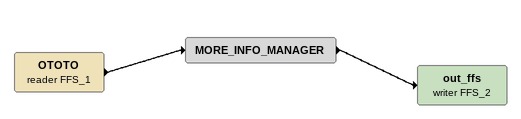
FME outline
OTOTO (reader FFS_1)
    -> MORE_INFO_MANAGER
MORE_INFO_MANAGER
    -> out_ffs (writer FFS_2)
out_ffs (writer FFS_2)
